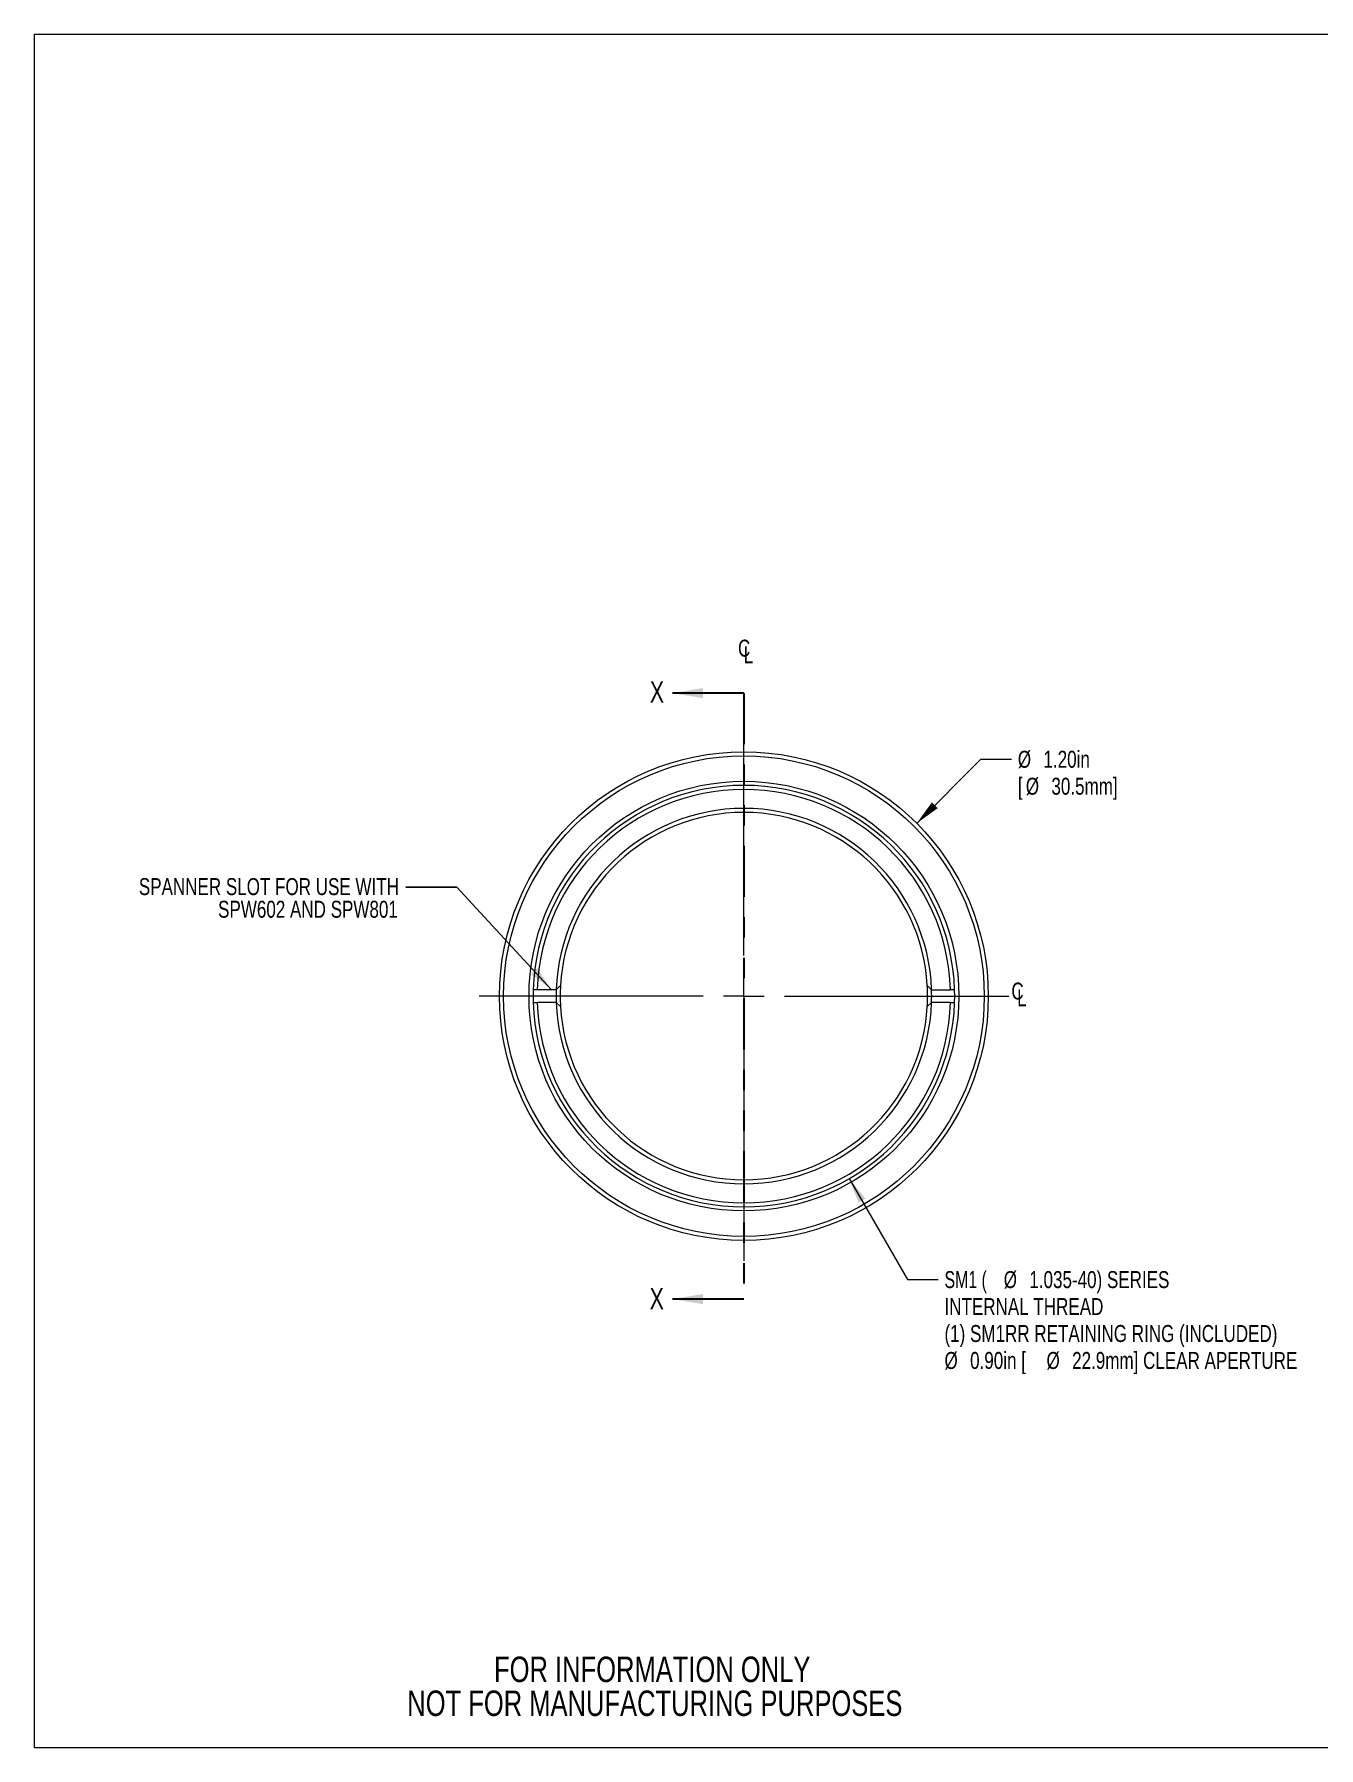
# Model space of a CAD drawing. Header units: inches. Extents: x 0.1 to 10.9, y 0 to 8.5.
# Drawn here: x 0.06 to 6.37, y 0.04 to 8.45 of the extents above; entities that cross this region are included whole.
import ezdxf

# ---------------------------------------------------------------- set-up
doc = ezdxf.new("R2010")
doc.units = ezdxf.units.IN
doc.header["$MEASUREMENT"] = 0
doc.linetypes.add('PHANTOM', pattern=[0.5, 0.25, -0.05, 0.05, -0.05, 0.05, -0.05])
doc.styles.add('SLDTEXTSTYLE0', font='TXT', dxfattribs={"width": 0.75})
doc.styles.add('SLDTEXTSTYLE2', font='TXT', dxfattribs={"width": 0.7})
doc.dimstyles.new('SLDDIMSTYLE0', dxfattribs={"dimtxt": 0.083333, "dimasz": 0.125, "dimexe": 0, "dimexo": 0.0625, "dimgap": 0.020833, "dimtad": 0, "dimtih": 1, "dimtoh": 1, "dimlfac": 0.5, "dimrnd": 1e-09, "dimzin": 12, "dimdsep": 46, "dimtxsty": 'SLDTEXTSTYLE0', "dimsah": 1, "dimcen": 0, "dimadec": 0, "dimazin": 3, "dimtfac": 1, "dimtofl": 0, "dimtmove": 0, "dimatfit": 3, "dimfxl": 1, "dimfrac": 2, "dimtolj": 1, "dimtzin": 12, "dimarcsym": 0})
doc.dimstyles.new('SLDDIMSTYLE1', dxfattribs={"dimtxt": 0.18, "dimasz": 0.125, "dimexe": 0, "dimexo": 0.0625, "dimgap": 0, "dimtad": 0, "dimtih": 1, "dimtoh": 1, "dimdec": 0, "dimrnd": 1e-09, "dimzin": 0, "dimdsep": 46, "dimtxsty": 'Standard', "dimsah": 1, "dimcen": 0.09, "dimadec": 0, "dimazin": 0, "dimtfac": 0.125, "dimtdec": 0, "dimtofl": 0, "dimtmove": 0, "dimatfit": 3, "dimfxl": 1, "dimfrac": 2, "dimtolj": 1, "dimtzin": 0, "dimarcsym": 0})

# ---------------------------------------------------------------- blocks, each defined once
blk = doc.blocks.new('SW_SYMBOL_MOD_CL')
at = {"color": 0, "linetype": 'Continuous', "lineweight": 0, "char_height": 30.8, "attachment_point": 5, "style": 'SLDTEXTSTYLE0'}
for s, insert in [('C', (15.7, 23.6)), ('L', (23.6, 11.8))]:
    blk.add_mtext(s, dxfattribs=dict(at, insert=insert))
blk = doc.blocks.new('SW_NOTE_2')
at = {"color": 0, "linetype": 'Continuous', "lineweight": 0, "char_height": 0.125, "attachment_point": 2, "style": 'SLDTEXTSTYLE0'}
for s, insert in [('FOR INFORMATION ONLY', (0.9863, 0.1611)), ('NOT FOR MANUFACTURING PURPOSES', (0.9991, -0.0055))]:
    blk.add_mtext(s, dxfattribs=dict(at, insert=insert))
blk = doc.blocks.new('_D')
at = {"color": 7, "linetype": 'Continuous', "lineweight": 0}
for p, q in [((4.3945, 4.5754), (4.7098, 4.8907)), ((4.7098, 4.8907), (4.8598, 4.8907))]:
    blk.add_line(p, q, dxfattribs=at)
blk.add_solid([(4.3945, 4.5754), (4.4971, 4.6497), (4.4688, 4.678)], dxfattribs=at)
at = {"color": 7, "linetype": 'Continuous', "lineweight": 0, "attachment_point": 1, "style": 'SLDTEXTSTYLE0'}
for s, insert, char_height in [('%%c', (4.891, 4.9318), 0.08333), ('1.20in', (5.0168, 4.9318), 0.08333), ('[', (4.891, 4.7994), 0.0833), ('%%c', (4.9301, 4.7994), 0.08333), ('30.5mm]', (5.0558, 4.7994), 0.08333)]:
    blk.add_mtext(s, dxfattribs=dict(at, insert=insert, char_height=char_height))
blk = doc.blocks.new('_D_1')
at = {"color": 7, "linetype": 'Continuous', "lineweight": 0}
for p, q in [((4.0635, 2.8306), (4.3495, 2.3351)), ((4.3495, 2.3351), (4.4995, 2.3351))]:
    blk.add_line(p, q, dxfattribs=at)
blk.add_solid([(4.0635, 2.8306), (4.1087, 2.7123), (4.1433, 2.7323)], dxfattribs=at)
at = {"color": 7, "linetype": 'Continuous', "lineweight": 0, "attachment_point": 1}
for s, insert, char_height, style in [('SM1 (', (4.5308, 2.3763), 0.08333, 'SLDTEXTSTYLE2'), ('%%c', (4.8217, 2.3763), 0.08333, 'SLDTEXTSTYLE0'), ('1.035-40) SERIES', (4.9475, 2.3763), 0.083333, 'SLDTEXTSTYLE0'), ('INTERNAL THREAD', (4.5308, 2.2439), 0.083333, 'SLDTEXTSTYLE0'), ('(1) SM1RR RETAINING RING (INCLUDED)', (4.5308, 2.1115), 0.083333, 'SLDTEXTSTYLE0'), ('%%c', (4.5308, 1.9791), 0.08333, 'SLDTEXTSTYLE0'), ('0.90in [', (4.6566, 1.9791), 0.08333, 'SLDTEXTSTYLE0'), ('%%c', (5.0317, 1.9791), 0.08333, 'SLDTEXTSTYLE0'), ('22.9mm] CLEAR APERTURE', (5.1575, 1.9791), 0.083333, 'SLDTEXTSTYLE0')]:
    blk.add_mtext(s, dxfattribs=dict(at, insert=insert, char_height=char_height, style=style))
blk = doc.blocks.new('SW_NOTE_3')
at = {"color": 0, "linetype": 'Continuous', "lineweight": 0, "char_height": 0.083333, "attachment_point": 3, "style": 'SLDTEXTSTYLE0'}
for s, insert in [('SPANNER SLOT FOR USE WITH', (-0.0343, 0.0442)), ('SPW602 AND SPW801', (-0.0398, -0.067))]:
    blk.add_mtext(s, dxfattribs=dict(at, insert=insert))
blk = doc.blocks.new('SW_CENTERMARKSYMBOL_0')
at = {"color": 0, "linetype": 'Continuous', "lineweight": 0}
for p, q in [((0, 0.2), (0, 1.3)), ((0, 0), (0, 0.1)), ((-0.2, 0), (-1.3, 0)), ((0, 0), (-0.1, 0)), ((0, 0), (0, -0.1)), ((0, 0), (0.1, 0)), ((0.2, 0), (1.3, 0)), ((0, -0.2), (0, -1.3))]:
    blk.add_line(p, q, dxfattribs=at)

msp = doc.modelspace()

# ---------------------------------------------------------------- linework, layer by layer
at = {"color": 7, "linetype": 'Continuous', "lineweight": 0}
for p, q in [((0.0622, 8.4506), (10.9445, 8.4506)), ((0.0622, 8.4506), (0.0622, 0.0356)), ((2.5115, 3.7582), (2.511, 3.7269)), ((2.511, 3.7269), (2.5115, 3.6957)), ((2.5315, 3.7582), (2.5115, 3.7582)), ((2.6245, 3.7582), (2.5315, 3.7582)), ((2.6245, 3.7582), (2.6455, 3.7784)), ((2.6245, 3.7582), (2.6245, 3.7582)), ((4.4675, 3.7582), (4.4465, 3.7784)), ((4.4675, 3.7582), (4.4675, 3.7582)), ((4.4675, 3.7582), (4.5605, 3.7582)), ((4.5805, 3.7582), (4.5605, 3.7582)), ((2.5115, 3.6957), (2.5315, 3.6957)), ((2.6245, 3.6957), (2.5315, 3.6957)), ((2.6245, 3.6957), (2.6245, 3.6957)), ((2.6455, 3.6754), (2.6245, 3.6957)), ((4.4465, 3.6754), (4.4675, 3.6957)), ((4.4675, 3.6957), (4.4675, 3.6957)), ((4.5605, 3.6957), (4.4675, 3.6957)), ((4.5605, 3.6957), (4.5805, 3.6957)), ((10.9445, 0.0356), (0.0622, 0.0356))]:
    msp.add_line(p, q, dxfattribs=at)
at = {"color": 7, "linetype": 'Continuous', "lineweight": 30}
for p, q in [((3.546, 5.2149), (3.196, 5.2149)), ((3.546, 2.2389), (3.196, 2.2389))]:
    msp.add_line(p, q, dxfattribs=at)
at = {"color": 7, "linetype": 'PHANTOM', "lineweight": 30}
msp.add_line((3.546, 5.2149), (3.546, 2.2389), dxfattribs=at)
at = {"color": 7, "linetype": 'Continuous', "lineweight": 0, "flags": 128}
msp.add_lwpolyline([(4.5805, 3.6957), (4.581, 3.7269), (4.5805, 3.7582)], dxfattribs=at)
at = {"color": 7, "linetype": 'Continuous', "lineweight": 0}
for radius in [1.2, 1.18, 1.055]:
    msp.add_circle((3.546, 3.7269), radius, dxfattribs=at)
for radius, start, end in [(1.035, 1.73021, 178.26979), (1.015, 1.76431, 178.23569), (0.922, 1.94234, 178.05766), (0.902, 3.27087, 176.72913), (0.922, 178.05766, 181.94234), (0.902, 176.72913, 183.27087), (0.902, 356.72913, 3.27087), (0.922, 358.05766, 1.94234), (1.035, 181.73021, 358.26979), (1.015, 181.76431, 358.23569), (0.922, 181.94234, 358.05766), (0.902, 183.27087, 356.72913)]:
    msp.add_arc((3.546, 3.7269), radius, start, end, dxfattribs=at)
at = {"color": 7, "linetype": 'Continuous', "lineweight": 30}
for points in [[(3.196, 5.2149), (3.346, 5.1899), (3.346, 5.2399)], [(3.196, 2.2389), (3.346, 2.2139), (3.346, 2.2639)]]:
    msp.add_solid(points, dxfattribs=at)

# ---------------------------------------------------------------- block references
at = {"color": 7, "linetype": 'Continuous', "lineweight": 0, "xscale": 0.0027037109, "yscale": 0.0027037109, "zscale": 0.0027037109}
for p in [(3.5048, 5.3713), (4.8469, 3.6872)]:
    msp.add_blockref('SW_SYMBOL_MOD_CL', p, dxfattribs=at)
at = {"color": 7, "linetype": 'Continuous', "lineweight": 0}
for name, p in [('SW_CENTERMARKSYMBOL_0', (3.546, 3.7269)), ('SW_NOTE_3', (1.8869, 4.2621)), ('SW_NOTE_2', (2.1097, 0.322))]:
    msp.add_blockref(name, p, dxfattribs=at)

# ---------------------------------------------------------------- texts
at = {"color": 7, "linetype": 'Continuous', "char_height": 0.1042, "attachment_point": 1, "style": 'SLDTEXTSTYLE0'}
for insert in [(3.0844, 5.2725), (3.0833, 2.2931)]:
    msp.add_mtext('X', dxfattribs=dict(at, insert=insert))

# ---------------------------------------------------------------- dimensions: what is measured, and where the dimension line sits
at = {"color": 7, "linetype": 'Continuous', "lineweight": 0}
for p1, p2, text, picture, middle in [((2.6975, 2.8784), (4.3945, 4.5754), '%%c1.20in\\P[%%c30.5mm]', '_D', (5.2048, 4.8907)), ((3.0285, 4.6232), (4.0635, 2.8306), 'SM1 (%%c1.035-40) SERIES\\PINTERNAL THREAD\\P(1) SM1RR RETAINING RING (INCLUDED)\\P%%c0.90in [%%c22.9mm] CLEAR APERTURE', '_D_1', (5.5755, 2.3351))]:
    dim = msp.add_diameter_dim_2p(p1=p1, p2=p2, text=text, dimstyle='SLDDIMSTYLE0', dxfattribs=at)
    dim.commit()
    dim.dimension.update_dxf_attribs({"geometry": picture, "text_midpoint": middle, "dimtype": 163})

# ---------------------------------------------------------------- leaders
msp.add_leader([(2.6013, 3.7582), (2.1369, 4.2621), (1.8869, 4.2621)], dimstyle='SLDDIMSTYLE1', dxfattribs=at)

doc.saveas('drawing.dxf')
